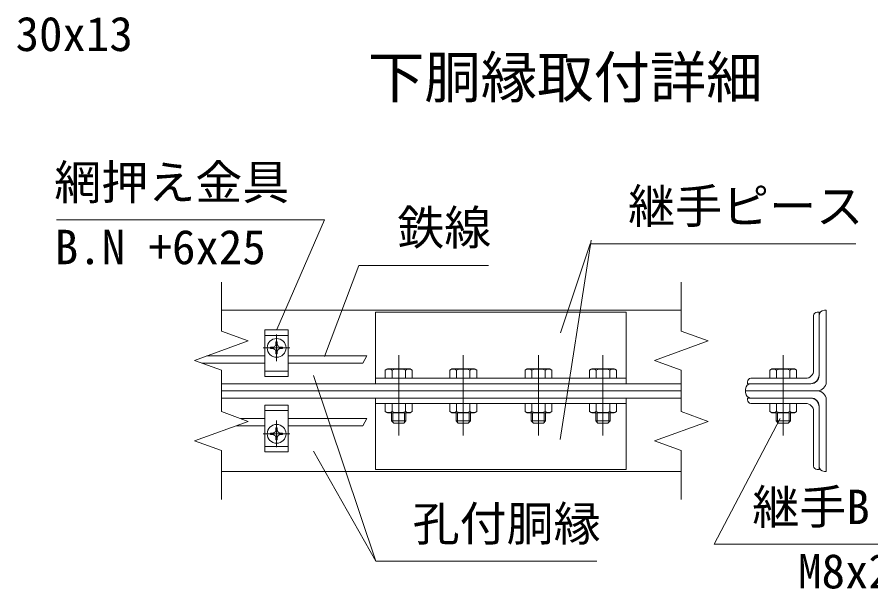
# Model space of a CAD drawing. Units: millimetres at full size; details may follow other scales. Extents: x -12600 to 12600, y -8910 to 8910.
# Drawn here: x 6763 to 10338, y -4410 to -2013 of the extents above; entities that cross this region are included whole.
import ezdxf
from ezdxf.enums import TextEntityAlignment as Align

# ---------------------------------------------------------------- set-up
doc = ezdxf.new("R2010")
doc.units = ezdxf.units.MM
doc.header["$LTSCALE"] = 30
doc.linetypes.add('DASHED', pattern=[7.5, 6, -1.5])
doc.linetypes.add('USER1', pattern=[50.8, 31.75, -6.35, 6.35, -6.35])
for name, color, linetype, lineweight in [('0-0_D-STR-TXT', 7, 'Continuous', 13), ('0-1_D-STR-DIM', 7, 'Continuous', 13), ('0-2_D-BMK', 2, 'USER1', 13), ('0-3_D-STR3', 3, 'Continuous', 13), ('0-4_D-STR1', 1, 'Continuous', 18), ('0-B_D-TTL-TXT', 7, 'Continuous', 13)]:
    doc.layers.add(name, color=color, linetype=linetype, lineweight=lineweight)
doc.styles.add('ＭＳ ゴシック', font='')
doc.styles.get('ＭＳ ゴシック').set_extended_font_data('MS Gothic')

msp = doc.modelspace()

# ---------------------------------------------------------------- linework, layer by layer
at = {"layer": '0-0_D-STR-TXT'}
for p, q in [((9166.57, -2948.72), (9036.76, -3782.87)), ((8265.61, -4293.17), (8003.4, -3832.89))]:
    msp.add_line(p, q, dxfattribs=at)
for points in [[(6927.7, -2863.53), (8049.76, -2863.53), (7850.37, -3322.64)], [(10275.6, -2963.16), (9161.91, -2963.16), (9038, -3336.94)], [(8736.29, -3053.68), (8193.67, -3053.68), (8050.3, -3435.28)], [(9190.46, -4293.17), (8265.61, -4293.17), (8003.56, -3514.8)], [(10513.78, -4221.29), (9681.82, -4221.29), (9957.65, -3695.12)]]:
    msp.add_lwpolyline(points, dxfattribs=at)
at = {"layer": '0-1_D-STR-DIM'}
for p, q in [((7618.74, -3123.85), (7618.74, -3328.96)), ((9544.15, -3123.85), (9544.15, -3328.96)), ((7618.74, -3328.96), (7731.06, -3369.85)), ((9544.15, -3328.96), (9656.47, -3369.85)), ((7731.06, -3369.85), (7506.41, -3451.61)), ((9656.47, -3369.85), (9431.83, -3451.61)), ((7506.41, -3451.61), (7618.74, -3492.5)), ((8227.93, -3433.2), (8210.6, -3463.21)), ((9431.83, -3451.61), (9544.15, -3492.5)), ((7618.74, -3492.5), (7618.74, -3666.46)), ((9544.15, -3492.5), (9544.15, -3666.46)), ((7618.74, -3666.46), (7731.06, -3707.35)), ((9544.15, -3666.46), (9656.47, -3707.35)), ((7731.06, -3707.35), (7506.41, -3789.11)), ((8227.93, -3695.74), (8210.6, -3725.75)), ((9656.47, -3707.35), (9431.83, -3789.11)), ((7506.41, -3789.11), (7618.74, -3830)), ((9431.83, -3789.11), (9544.15, -3830)), ((7618.74, -3830), (7618.74, -4035.1)), ((9544.15, -3830), (9544.15, -4035.1))]:
    msp.add_line(p, q, dxfattribs=at)
at = {"layer": '0-2_D-BMK'}
for p, q in [((7849.61, -3455.26), (7849.61, -3343.64)), ((7793.8, -3399.45), (7905.42, -3399.45)), ((8361.14, -3766.98), (8361.14, -3429.48)), ((8631.14, -3766.98), (8631.14, -3429.48)), ((8946.14, -3766.98), (8946.14, -3429.48)), ((9216.14, -3766.98), (9216.14, -3429.48)), ((9970.94, -3766.98), (9970.94, -3429.48)), ((7849.61, -3703.7), (7849.61, -3815.31)), ((7793.8, -3759.5), (7905.42, -3759.5))]:
    msp.add_line(p, q, dxfattribs=at)
at = {"layer": '0-3_D-STR3'}
for p, q in [((8263.64, -3249.48), (9313.64, -3249.48)), ((8263.64, -3549.48), (8263.64, -3249.48)), ((9313.64, -3549.48), (9313.64, -3249.48)), ((10120.94, -3249.48), (10113.44, -3249.48)), ((10120.94, -3249.48), (10120.94, -3511.98)), ((10098.44, -3264.48), (10098.44, -3493.23)), ((7800.85, -3519.47), (7800.85, -3324.44)), ((7898.37, -3324.44), (7800.85, -3324.44)), ((7898.37, -3519.47), (7898.37, -3324.44)), ((7835.89, -3396.51), (7824.48, -3396.71)), ((7842.85, -3392.96), (7835.89, -3396.51)), ((7842.99, -3392.83), (7846.67, -3385.91)), ((7846.87, -3374.32), (7846.67, -3385.91)), ((7846.87, -3374.32), (7852.35, -3374.32)), ((7852.35, -3374.32), (7852.56, -3385.91)), ((7856.23, -3392.83), (7852.56, -3385.91)), ((7856.37, -3392.96), (7863.33, -3396.51)), ((7863.33, -3396.51), (7874.74, -3396.71)), ((7824.48, -3402.19), (7824.48, -3396.71)), ((7835.89, -3402.39), (7824.48, -3402.19)), ((7842.85, -3405.94), (7835.89, -3402.39)), ((7842.99, -3406.07), (7846.67, -3412.99)), ((7846.87, -3424.58), (7846.67, -3412.99)), ((7846.68, -3424.58), (7852.35, -3424.58)), ((7852.35, -3424.58), (7852.56, -3412.99)), ((7856.23, -3406.07), (7852.56, -3412.99)), ((7856.37, -3405.94), (7863.33, -3402.39)), ((7863.33, -3402.39), (7874.74, -3402.19)), ((7874.74, -3402.19), (7874.74, -3396.71)), ((7800.85, -3463.21), (7538.32, -3463.21)), ((7800.85, -3433.2), (7556.91, -3433.2)), ((8227.93, -3433.2), (7898.37, -3433.2)), ((8210.6, -3463.21), (7898.37, -3463.21)), ((8313.89, -3487.23), (8304.85, -3492.45)), ((8304.85, -3526.98), (8304.85, -3492.45)), ((8408.39, -3487.23), (8313.89, -3487.23)), ((8332.99, -3526.98), (8332.99, -3492.45)), ((8389.28, -3526.98), (8389.28, -3492.45)), ((8408.39, -3487.23), (8417.43, -3492.45)), ((8417.43, -3526.98), (8417.43, -3492.45)), ((8583.89, -3487.23), (8574.85, -3492.45)), ((8574.85, -3526.98), (8574.85, -3492.45)), ((8678.39, -3487.23), (8583.89, -3487.23)), ((8602.99, -3526.98), (8602.99, -3492.45)), ((8659.28, -3526.98), (8659.28, -3492.45)), ((8678.39, -3487.23), (8687.43, -3492.45)), ((8687.43, -3526.98), (8687.43, -3492.45)), ((8898.89, -3487.23), (8889.85, -3492.45)), ((8889.85, -3526.98), (8889.85, -3492.45)), ((8993.39, -3487.23), (8898.89, -3487.23)), ((8917.99, -3526.98), (8917.99, -3492.45)), ((8974.28, -3526.98), (8974.28, -3492.45)), ((8993.39, -3487.23), (9002.43, -3492.45)), ((9002.43, -3526.98), (9002.43, -3492.45)), ((9168.89, -3487.23), (9159.85, -3492.45)), ((9159.85, -3526.98), (9159.85, -3492.45)), ((9263.39, -3487.23), (9168.89, -3487.23)), ((9187.99, -3526.98), (9187.99, -3492.45)), ((9244.28, -3526.98), (9244.28, -3492.45)), ((9263.39, -3487.23), (9272.43, -3492.45)), ((9272.43, -3526.98), (9272.43, -3492.45)), ((9923.69, -3487.23), (9914.65, -3492.45)), ((9914.65, -3526.98), (9914.65, -3492.45)), ((10018.19, -3487.23), (9923.69, -3487.23)), ((9942.79, -3526.98), (9942.79, -3492.45)), ((9999.09, -3526.98), (9999.09, -3492.45)), ((10018.19, -3487.23), (10027.23, -3492.45)), ((10027.23, -3526.98), (10027.23, -3492.45)), ((7898.37, -3519.47), (7800.85, -3519.47)), ((8263.64, -3526.98), (9313.64, -3526.98)), ((8417.43, -3526.98), (8304.85, -3526.98)), ((8687.43, -3526.98), (8574.85, -3526.98)), ((9002.43, -3526.98), (8889.85, -3526.98)), ((9272.43, -3526.98), (9159.85, -3526.98)), ((10064.69, -3526.98), (9835.94, -3526.98)), ((10027.23, -3526.98), (9914.65, -3526.98)), ((9820.94, -3541.98), (9820.94, -3549.48)), ((10083.44, -3549.48), (9820.94, -3549.48)), ((8263.64, -3609.48), (9313.64, -3609.48)), ((8263.64, -3609.48), (8263.64, -3909.48)), ((9313.64, -3609.48), (9313.64, -3909.48)), ((10083.44, -3609.48), (9820.94, -3609.48)), ((9820.94, -3616.98), (9820.94, -3609.48)), ((7800.85, -3639.49), (7800.85, -3834.51)), ((7898.37, -3639.49), (7800.85, -3639.49)), ((7898.37, -3639.49), (7898.37, -3834.51)), ((8263.64, -3631.98), (9313.64, -3631.98)), ((8304.85, -3631.98), (8304.85, -3666.51)), ((8417.43, -3631.98), (8304.85, -3631.98)), ((8332.99, -3631.98), (8332.99, -3666.51)), ((8389.28, -3631.98), (8389.28, -3666.51)), ((8417.43, -3631.98), (8417.43, -3666.51)), ((8574.85, -3631.98), (8574.85, -3666.51)), ((8687.43, -3631.98), (8574.85, -3631.98)), ((8602.99, -3631.98), (8602.99, -3666.51)), ((8659.28, -3631.98), (8659.28, -3666.51)), ((8687.43, -3631.98), (8687.43, -3666.51)), ((8889.85, -3631.98), (8889.85, -3666.51)), ((9002.43, -3631.98), (8889.85, -3631.98)), ((8917.99, -3631.98), (8917.99, -3666.51)), ((8974.28, -3631.98), (8974.28, -3666.51)), ((9002.43, -3631.98), (9002.43, -3666.51)), ((9159.85, -3631.98), (9159.85, -3666.51)), ((9272.43, -3631.98), (9159.85, -3631.98)), ((9187.99, -3631.98), (9187.99, -3666.51)), ((9244.28, -3631.98), (9244.28, -3666.51)), ((9272.43, -3631.98), (9272.43, -3666.51)), ((10064.69, -3631.98), (9835.94, -3631.98)), ((9914.65, -3631.98), (9914.65, -3666.51)), ((10027.23, -3631.98), (9914.65, -3631.98)), ((9942.79, -3631.98), (9942.79, -3666.51)), ((9999.09, -3631.98), (9999.09, -3666.51)), ((10027.23, -3631.98), (10027.23, -3666.51)), ((8313.89, -3671.73), (8304.85, -3666.51)), ((8408.39, -3671.73), (8313.89, -3671.73)), ((8331.14, -3671.73), (8331.14, -3705.48)), ((8336.76, -3671.73), (8336.76, -3711.1)), ((8385.51, -3671.73), (8385.51, -3711.1)), ((8391.14, -3671.73), (8391.14, -3705.48)), ((8408.39, -3671.73), (8417.43, -3666.51)), ((8583.89, -3671.73), (8574.85, -3666.51)), ((8678.39, -3671.73), (8583.89, -3671.73)), ((8601.14, -3671.73), (8601.14, -3705.48)), ((8606.76, -3671.73), (8606.76, -3711.1)), ((8655.51, -3671.73), (8655.51, -3711.1)), ((8661.14, -3671.73), (8661.14, -3705.48)), ((8678.39, -3671.73), (8687.43, -3666.51)), ((8898.89, -3671.73), (8889.85, -3666.51)), ((8993.39, -3671.73), (8898.89, -3671.73)), ((8916.14, -3671.73), (8916.14, -3705.48)), ((8921.76, -3671.73), (8921.76, -3711.1)), ((8970.51, -3671.73), (8970.51, -3711.1)), ((8976.14, -3671.73), (8976.14, -3705.48)), ((8993.39, -3671.73), (9002.43, -3666.51)), ((9168.89, -3671.73), (9159.85, -3666.51)), ((9263.39, -3671.73), (9168.89, -3671.73)), ((9186.14, -3671.73), (9186.14, -3705.48)), ((9191.76, -3671.73), (9191.76, -3711.1)), ((9240.51, -3671.73), (9240.51, -3711.1)), ((9246.14, -3671.73), (9246.14, -3705.48)), ((9263.39, -3671.73), (9272.43, -3666.51)), ((9923.69, -3671.73), (9914.65, -3666.51)), ((10018.19, -3671.73), (9923.69, -3671.73)), ((9940.94, -3671.73), (9940.94, -3705.48)), ((9946.56, -3671.73), (9946.56, -3711.1)), ((9995.31, -3671.73), (9995.31, -3711.1)), ((10000.94, -3671.73), (10000.94, -3705.48)), ((10018.19, -3671.73), (10027.23, -3666.51)), ((10098.44, -3894.48), (10098.44, -3665.73)), ((10120.94, -3909.48), (10120.94, -3646.98)), ((7800.85, -3695.74), (7699.15, -3695.74)), ((8227.93, -3695.74), (7898.37, -3695.74)), ((8331.14, -3705.48), (8340.14, -3714.48)), ((8391.14, -3705.48), (8331.14, -3705.48)), ((8382.14, -3714.48), (8340.14, -3714.48)), ((8391.14, -3705.48), (8382.14, -3714.48)), ((8601.14, -3705.48), (8610.14, -3714.48)), ((8661.14, -3705.48), (8601.14, -3705.48)), ((8652.14, -3714.48), (8610.14, -3714.48)), ((8661.14, -3705.48), (8652.14, -3714.48)), ((8916.14, -3705.48), (8925.14, -3714.48)), ((8976.14, -3705.48), (8916.14, -3705.48)), ((8967.14, -3714.48), (8925.14, -3714.48)), ((8976.14, -3705.48), (8967.14, -3714.48)), ((9186.14, -3705.48), (9195.14, -3714.48)), ((9246.14, -3705.48), (9186.14, -3705.48)), ((9237.14, -3714.48), (9195.14, -3714.48)), ((9246.14, -3705.48), (9237.14, -3714.48)), ((9940.94, -3705.48), (9949.94, -3714.48)), ((10000.94, -3705.48), (9940.94, -3705.48)), ((9991.94, -3714.48), (9949.94, -3714.48)), ((10000.94, -3705.48), (9991.94, -3714.48)), ((7800.85, -3725.75), (7680.57, -3725.75)), ((7842.85, -3753.02), (7835.89, -3756.56)), ((7842.99, -3752.88), (7846.67, -3745.97)), ((7846.87, -3734.37), (7846.67, -3745.97)), ((7846.68, -3734.37), (7852.35, -3734.37)), ((7852.35, -3734.37), (7852.56, -3745.97)), ((7856.23, -3752.88), (7852.56, -3745.97)), ((7856.37, -3753.02), (7863.33, -3756.56)), ((8210.6, -3725.75), (7898.37, -3725.75)), ((7835.89, -3756.56), (7824.48, -3756.76)), ((7824.48, -3756.76), (7824.48, -3762.25)), ((7835.89, -3762.45), (7824.48, -3762.25)), ((7842.85, -3765.99), (7835.89, -3762.45)), ((7842.99, -3766.13), (7846.67, -3773.04)), ((7846.87, -3784.63), (7846.67, -3773.04)), ((7846.87, -3784.63), (7852.35, -3784.63)), ((7852.35, -3784.63), (7852.56, -3773.04)), ((7856.23, -3766.13), (7852.56, -3773.04)), ((7856.37, -3765.99), (7863.33, -3762.45)), ((7863.33, -3756.56), (7874.74, -3756.76)), ((7863.33, -3762.45), (7874.74, -3762.25)), ((7874.74, -3756.76), (7874.74, -3762.25)), ((7898.37, -3834.51), (7800.85, -3834.51)), ((8263.64, -3909.48), (9313.64, -3909.48)), ((10120.94, -3909.48), (10113.44, -3909.48))]:
    msp.add_line(p, q, dxfattribs=at)
at = {"layer": '0-3_D-STR3', "linetype": 'DASHED'}
for p, q in [((7898.37, -3346.94), (7800.85, -3346.94)), ((7898.37, -3496.96), (7800.85, -3496.96)), ((7898.37, -3661.99), (7800.85, -3661.99)), ((7898.37, -3812.01), (7800.85, -3812.01))]:
    msp.add_line(p, q, dxfattribs=at)
at = {"layer": '0-3_D-STR3'}
for centre in [(7849.61, -3399.45), (7849.61, -3759.5)]:
    msp.add_circle(centre, 39.38, dxfattribs=at)
for centre, radius, start, end in [((10113.44, -3264.48), 15, 90, 180), ((8318.92, -3513.01), 24.92, 55.61585, 124.38415), ((8361.14, -3581.24), 93.15, 72.4121, 107.5879), ((8403.36, -3513.01), 24.92, 55.61585, 124.38415), ((8588.92, -3513.01), 24.92, 55.61585, 124.38415), ((8631.14, -3581.24), 93.15, 72.4121, 107.5879), ((8673.36, -3513.01), 24.92, 55.61585, 124.38415), ((8903.92, -3513.01), 24.92, 55.61585, 124.38415), ((8946.14, -3581.24), 93.15, 72.4121, 107.5879), ((8988.36, -3513.01), 24.92, 55.61585, 124.38415), ((9173.92, -3513.01), 24.92, 55.61585, 124.38415), ((9216.14, -3581.24), 93.15, 72.4121, 107.5879), ((9258.36, -3513.01), 24.92, 55.61585, 124.38415), ((9928.72, -3513.01), 24.92, 55.61585, 124.38415), ((9970.94, -3581.24), 93.15, 72.4121, 107.5879), ((10013.16, -3513.01), 24.92, 55.61585, 124.38415), ((10064.69, -3493.23), 33.75, 270, 0), ((9835.94, -3541.98), 15, 90, 180), ((10083.44, -3511.98), 37.5, 270, 0), ((10083.44, -3646.98), 37.5, 0, 90), ((9835.94, -3616.98), 15, 180, 270), ((10064.69, -3665.73), 33.75, 0, 90), ((8318.92, -3645.94), 24.92, 235.61585, 304.38415), ((8361.14, -3577.72), 93.15, 252.4121, 287.5879), ((8403.36, -3645.94), 24.92, 235.61585, 304.38415), ((8588.92, -3645.94), 24.92, 235.61585, 304.38415), ((8631.14, -3577.72), 93.15, 252.4121, 287.5879), ((8673.36, -3645.94), 24.92, 235.61585, 304.38415), ((8903.92, -3645.94), 24.92, 235.61585, 304.38415), ((8946.14, -3577.72), 93.15, 252.4121, 287.5879), ((8988.36, -3645.94), 24.92, 235.61585, 304.38415), ((9173.92, -3645.94), 24.92, 235.61585, 304.38415), ((9216.14, -3577.72), 93.15, 252.4121, 287.5879), ((9258.36, -3645.94), 24.92, 235.61585, 304.38415), ((9928.72, -3645.94), 24.92, 235.61585, 304.38415), ((9970.94, -3577.72), 93.15, 252.4121, 287.5879), ((10013.16, -3645.94), 24.92, 235.61585, 304.38415), ((10113.44, -3894.48), 15, 180, 270)]:
    msp.add_arc(centre, radius, start, end, dxfattribs=at)
at = {"layer": '0-4_D-STR1'}
for p, q in [((7618.74, -3241.98), (9544.15, -3241.98)), ((10143.44, -3241.98), (10150.94, -3241.98)), ((10150.94, -3541.98), (10150.94, -3241.98)), ((10120.94, -3515.73), (10120.94, -3264.48)), ((7618.74, -3549.48), (9544.15, -3549.48)), ((9813.44, -3579.48), (9813.44, -3571.98)), ((9835.94, -3549.48), (10087.19, -3549.48)), ((7618.74, -3579.48), (9544.15, -3579.48)), ((7618.74, -3609.48), (9544.15, -3609.48)), ((9813.44, -3579.48), (10113.44, -3579.48)), ((9813.44, -3579.48), (9813.44, -3586.98)), ((9813.44, -3579.48), (10113.44, -3579.48)), ((9835.94, -3609.48), (10087.19, -3609.48)), ((10120.94, -3643.23), (10120.94, -3894.48)), ((10150.94, -3616.98), (10150.94, -3916.98)), ((7618.74, -3916.98), (9544.15, -3916.98)), ((10143.44, -3916.98), (10150.94, -3916.98))]:
    msp.add_line(p, q, dxfattribs=at)
for centre, radius, start, end in [((10143.44, -3264.48), 22.5, 90, 180), ((10087.19, -3515.73), 33.75, 270, 0), ((9835.94, -3571.98), 22.5, 90, 180), ((10113.44, -3541.98), 37.5, 270, 0), ((9835.94, -3586.98), 22.5, 180, 270), ((10087.19, -3643.23), 33.75, 0, 90), ((10113.44, -3616.98), 37.5, 0, 90), ((10143.44, -3894.48), 22.5, 180, 270)]:
    msp.add_arc(centre, radius, start, end, dxfattribs=at)

# ---------------------------------------------------------------- texts
at = {"layer": '0-0_D-STR-TXT', "style": 'ＭＳ ゴシック'}
for s, p in [('30x13', (6756.56, -2198.95)), ('網押え金具', (6918.56, -2820.83)), ('継手ピース', (9321.54, -2920.83)), ('鉄線', (8354.82, -3010.59)), ('B.N +6x25', (6920.71, -3092.15)), ('継手B.N', (9841.45, -4181.25)), ('孔付胴縁', (8419.14, -4251.22)), ('M8x25', (10033.33, -4450.51))]:
    msp.add_text(s, height=144.3, dxfattribs=at).set_placement(p, align=Align.BOTTOM_LEFT)
at = {"layer": '0-B_D-TTL-TXT', "style": 'ＭＳ ゴシック'}
msp.add_text('下胴縁取付詳細', height=173.1, dxfattribs=at).set_placement((8231.91, -2403.91), align=Align.BOTTOM_LEFT)

doc.saveas('drawing.dxf')
